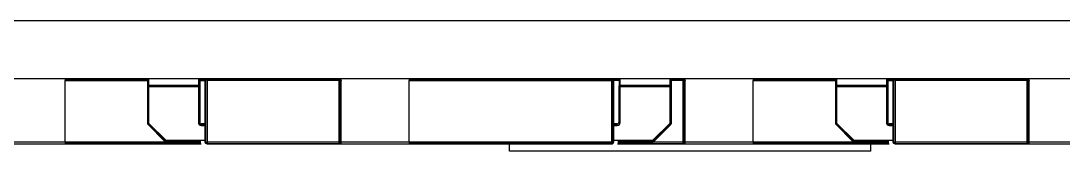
# Model space of a CAD drawing. Header units: millimetres. Extents: x 172 to 597, y 625 to 806.
# Drawn here: x 329.76 to 358.62, y 625.16 to 628.76 of the extents above; entities that cross this region are included whole.
import ezdxf

# ---------------------------------------------------------------- set-up
doc = ezdxf.new("R2010")
doc.units = ezdxf.units.MM

msp = doc.modelspace()

# ---------------------------------------------------------------- linework, layer by layer
at = {"color": 7, "linetype": 'Continuous', "lineweight": 25}
for p, q in [((520.623, 628.762), (175.961, 628.762)), ((520.623, 627.162), (175.961, 627.162)), ((333.264, 627.162), (333.264, 627.102)), ((333.275, 626.965), (333.275, 627.162)), ((334.714, 627.162), (334.714, 627.102)), ((334.714, 627.162), (334.714, 626.905)), ((346.314, 627.162), (346.314, 627.102)), ((346.326, 627.162), (346.326, 626.965)), ((347.764, 627.162), (347.764, 627.102)), ((352.314, 627.162), (352.314, 627.102)), ((352.325, 626.965), (352.325, 627.162)), ((353.764, 627.162), (353.764, 627.102)), ((353.764, 627.162), (353.764, 626.905)), ((330.989, 625.412), (330.989, 627.112)), ((333.264, 626.945), (333.275, 626.945)), ((333.264, 626.945), (333.264, 625.912)), ((333.275, 626.945), (333.304, 626.945)), ((333.275, 626.945), (333.275, 625.916)), ((334.674, 626.973), (333.304, 626.973)), ((334.674, 626.96), (333.304, 626.96)), ((333.304, 626.945), (334.674, 626.945)), ((333.304, 625.928), (333.304, 626.945)), ((334.674, 626.945), (334.674, 625.952)), ((334.674, 626.945), (334.702, 626.945)), ((334.702, 626.945), (334.714, 626.945)), ((334.702, 625.952), (334.702, 626.945)), ((334.714, 627.102), (334.714, 627.102)), ((334.714, 627.102), (334.714, 627.102)), ((334.714, 627.008), (334.714, 627.102)), ((334.714, 627.061), (334.714, 626.923)), ((334.714, 625.952), (334.714, 626.945)), ((334.714, 625.912), (334.714, 626.91)), ((334.714, 626.905), (334.714, 625.912)), ((334.714, 626.895), (334.714, 625.941)), ((334.864, 625.412), (334.864, 627.112)), ((334.878, 625.412), (334.878, 627.112)), ((338.574, 627.112), (334.913, 627.112)), ((334.913, 627.112), (334.913, 625.412)), ((334.913, 627.147), (338.574, 627.147)), ((338.574, 625.412), (338.574, 627.112)), ((338.609, 625.412), (338.609, 627.112)), ((340.514, 627.147), (346.114, 627.147)), ((340.514, 625.412), (340.514, 627.112)), ((340.514, 627.112), (346.114, 627.112)), ((346.114, 627.112), (346.114, 625.412)), ((346.149, 627.147), (346.15, 627.147)), ((346.149, 627.112), (346.149, 625.412)), ((346.164, 627.112), (346.164, 625.412)), ((346.165, 627.112), (346.164, 627.112)), ((346.165, 625.912), (346.165, 627.112)), ((346.314, 626.945), (346.326, 626.945)), ((346.314, 626.945), (346.314, 625.952)), ((346.326, 626.945), (346.354, 626.945)), ((346.326, 626.945), (346.326, 625.952)), ((347.724, 626.973), (346.354, 626.973)), ((347.724, 626.96), (346.354, 626.96)), ((346.354, 626.945), (347.724, 626.945)), ((346.354, 625.952), (346.354, 626.945)), ((347.724, 626.945), (347.752, 626.945)), ((347.724, 626.945), (347.724, 625.928)), ((347.752, 626.945), (347.764, 626.945)), ((347.752, 626.945), (347.752, 625.928)), ((347.764, 627.102), (347.764, 627.102)), ((347.764, 627.102), (347.764, 626.928)), ((347.764, 627.102), (347.764, 627.099)), ((347.764, 627.102), (347.764, 627.102)), ((347.764, 626.952), (347.764, 627.078)), ((347.764, 625.928), (347.764, 626.945)), ((347.764, 626.945), (347.764, 625.912)), ((347.764, 626.928), (347.764, 625.928)), ((347.764, 625.912), (347.764, 626.895)), ((348.099, 625.412), (348.099, 627.112)), ((348.134, 625.412), (348.134, 627.112)), ((350.039, 625.412), (350.039, 627.112)), ((352.314, 626.945), (352.325, 626.945)), ((352.314, 626.945), (352.314, 625.912)), ((352.325, 626.945), (352.325, 625.916)), ((352.325, 626.945), (352.354, 626.945)), ((353.724, 626.973), (352.354, 626.973)), ((353.724, 626.96), (352.354, 626.96)), ((352.354, 626.945), (353.724, 626.945)), ((352.354, 625.928), (352.354, 626.945)), ((353.724, 626.945), (353.724, 625.952)), ((353.724, 626.945), (353.752, 626.945)), ((353.752, 626.945), (353.764, 626.945)), ((353.752, 625.952), (353.752, 626.945)), ((353.764, 627.102), (353.764, 627.102)), ((353.764, 627.008), (353.764, 627.102)), ((353.764, 627.102), (353.764, 627.102)), ((353.764, 627.061), (353.764, 626.923)), ((353.764, 625.952), (353.764, 626.945)), ((353.764, 625.912), (353.764, 626.91)), ((353.764, 626.905), (353.764, 625.912)), ((353.764, 626.895), (353.764, 625.941)), ((353.914, 625.412), (353.914, 627.112)), ((353.928, 625.412), (353.928, 627.112)), ((357.624, 627.112), (353.963, 627.112)), ((353.963, 627.112), (353.963, 625.412)), ((353.963, 627.147), (357.624, 627.147)), ((357.624, 625.412), (357.624, 627.112)), ((357.659, 625.412), (357.659, 627.112)), ((346.164, 626.712), (346.164, 626.712)), ((346.164, 625.412), (346.164, 626.712)), ((346.164, 626.712), (346.164, 625.912)), ((333.264, 625.912), (333.764, 625.412)), ((333.769, 625.423), (333.275, 625.916)), ((333.78, 625.452), (333.304, 625.928)), ((334.674, 625.952), (334.702, 625.952)), ((334.702, 625.952), (334.714, 625.952)), ((334.714, 625.952), (334.714, 625.952)), ((334.725, 625.923), (334.725, 625.923)), ((334.864, 625.912), (334.754, 625.912)), ((346.274, 625.912), (346.164, 625.912)), ((346.274, 625.912), (346.274, 625.912)), ((346.314, 625.952), (346.326, 625.952)), ((346.326, 625.952), (346.354, 625.952)), ((347.724, 625.928), (347.248, 625.452)), ((347.264, 625.412), (347.764, 625.912)), ((347.764, 625.912), (347.264, 625.412)), ((347.744, 625.908), (347.268, 625.432)), ((347.276, 625.423), (347.752, 625.9)), ((347.752, 625.9), (347.276, 625.423)), ((347.752, 625.928), (347.724, 625.928)), ((347.764, 625.928), (347.752, 625.928)), ((347.752, 625.9), (347.752, 625.9)), ((347.761, 625.913), (347.761, 625.913)), ((347.764, 625.928), (347.764, 625.928)), ((347.764, 625.912), (347.764, 625.912)), ((352.314, 625.912), (352.814, 625.412)), ((352.819, 625.423), (352.325, 625.916)), ((352.83, 625.452), (352.354, 625.928)), ((353.724, 625.952), (353.752, 625.952)), ((353.752, 625.952), (353.764, 625.952)), ((353.764, 625.952), (353.764, 625.952)), ((353.775, 625.923), (353.775, 625.923)), ((353.914, 625.912), (353.804, 625.912)), ((330.989, 625.362), (334.748, 625.362)), ((333.764, 625.412), (334.738, 625.412)), ((338.574, 625.412), (334.913, 625.412)), ((334.913, 625.376), (338.574, 625.376)), ((334.913, 625.362), (338.574, 625.362)), ((346.114, 625.412), (340.514, 625.412)), ((346.114, 625.376), (340.514, 625.376)), ((340.514, 625.362), (346.114, 625.362)), ((343.292, 625.162), (343.292, 625.362)), ((353.292, 625.162), (343.292, 625.162)), ((346.28, 625.362), (348.099, 625.362)), ((346.289, 625.412), (347.248, 625.412)), ((347.248, 625.412), (347.248, 625.412)), ((347.248, 625.412), (347.264, 625.412)), ((347.263, 625.415), (347.263, 625.415)), ((347.264, 625.412), (347.263, 625.415)), ((347.264, 625.412), (347.264, 625.412)), ((347.276, 625.423), (347.276, 625.423)), ((350.039, 625.362), (353.798, 625.362)), ((352.814, 625.412), (353.788, 625.412)), ((353.292, 625.162), (353.292, 625.362)), ((357.624, 625.412), (353.963, 625.412)), ((353.963, 625.376), (357.624, 625.376)), ((353.963, 625.362), (357.624, 625.362))]:
    msp.add_line(p, q, dxfattribs=at)
at = {"color": 8, "linetype": 'Continuous', "lineweight": 25}
for p, q in [((333.304, 626.973), (333.304, 627.162)), ((334.674, 627.162), (334.674, 626.973)), ((334.702, 626.965), (334.702, 627.162)), ((334.714, 626.945), (334.714, 627.162)), ((334.714, 627.102), (334.714, 627.162)), ((346.354, 626.973), (346.354, 627.162)), ((347.724, 627.162), (347.724, 626.973)), ((347.752, 627.162), (347.752, 626.965)), ((347.764, 626.945), (347.764, 627.162)), ((347.764, 627.102), (347.764, 627.162)), ((347.764, 627.162), (347.764, 626.945)), ((352.354, 626.973), (352.354, 627.162)), ((353.724, 627.162), (353.724, 626.973)), ((353.752, 626.965), (353.752, 627.162)), ((353.764, 626.945), (353.764, 627.162)), ((353.764, 627.102), (353.764, 627.162)), ((330.989, 627.147), (333.264, 627.147)), ((330.989, 627.112), (333.264, 627.112)), ((334.714, 627.147), (334.878, 627.147)), ((334.714, 627.112), (334.864, 627.112)), ((346.149, 627.147), (346.314, 627.147)), ((346.314, 627.112), (346.165, 627.112)), ((347.764, 627.147), (348.099, 627.147)), ((348.099, 627.112), (347.764, 627.112)), ((347.764, 627.102), (347.764, 627.102)), ((347.764, 627.099), (347.764, 627.102)), ((347.764, 626.895), (347.764, 626.895)), ((350.039, 627.147), (352.314, 627.147)), ((350.039, 627.112), (352.314, 627.112)), ((353.764, 627.147), (353.928, 627.147)), ((353.764, 627.112), (353.914, 627.112)), ((334.864, 625.9), (334.754, 625.9)), ((334.754, 625.872), (334.864, 625.872)), ((346.274, 625.9), (346.164, 625.9)), ((346.164, 625.872), (346.274, 625.872)), ((353.914, 625.9), (353.804, 625.9)), ((353.804, 625.872), (353.914, 625.872)), ((334.864, 625.452), (333.78, 625.452)), ((347.248, 625.452), (346.164, 625.452)), ((353.914, 625.452), (352.83, 625.452)), ((333.763, 625.412), (330.989, 625.412)), ((334.743, 625.376), (330.989, 625.376)), ((333.769, 625.423), (334.739, 625.423)), ((346.285, 625.376), (348.099, 625.376)), ((347.248, 625.423), (346.289, 625.423)), ((348.099, 625.412), (347.265, 625.412)), ((352.813, 625.412), (350.039, 625.412)), ((353.793, 625.376), (350.039, 625.376)), ((352.819, 625.423), (353.789, 625.423))]:
    msp.add_line(p, q, dxfattribs=at)
at = {"color": 7, "linetype": 'Continuous', "lineweight": 25, "flags": 128}
for points in [[(333.304, 626.96), (333.304, 626.962), (333.304, 626.964), (333.304, 626.966), (333.304, 626.967), (333.304, 626.969), (333.304, 626.97), (333.304, 626.972), (333.304, 626.973)], [(333.304, 626.945), (333.304, 626.947), (333.304, 626.949), (333.304, 626.951), (333.304, 626.953), (333.304, 626.955), (333.304, 626.957), (333.304, 626.959), (333.304, 626.96)], [(334.674, 626.973), (334.674, 626.972), (334.674, 626.97), (334.674, 626.969), (334.674, 626.967), (334.674, 626.966), (334.674, 626.964), (334.674, 626.962), (334.674, 626.96)], [(334.674, 626.96), (334.674, 626.959), (334.674, 626.957), (334.674, 626.955), (334.674, 626.953), (334.674, 626.951), (334.674, 626.949), (334.674, 626.947), (334.674, 626.945)], [(334.714, 626.923), (334.714, 626.922), (334.714, 626.92), (334.714, 626.919), (334.714, 626.917), (334.714, 626.916), (334.714, 626.914), (334.714, 626.912), (334.714, 626.91)], [(334.714, 626.91), (334.714, 626.909), (334.714, 626.907), (334.714, 626.905), (334.714, 626.903), (334.714, 626.901), (334.714, 626.899), (334.714, 626.897), (334.714, 626.895)], [(334.913, 627.112), (334.909, 627.116), (334.905, 627.12), (334.901, 627.124), (334.897, 627.128), (334.894, 627.132), (334.89, 627.135), (334.887, 627.138), (334.885, 627.141)], [(338.624, 625.412), (338.624, 626.364), (338.624, 627.112)], [(346.114, 627.112), (346.118, 627.116), (346.122, 627.12), (346.126, 627.124), (346.13, 627.128), (346.134, 627.132), (346.137, 627.135), (346.14, 627.138), (346.143, 627.141)], [(346.354, 626.96), (346.354, 626.962), (346.354, 626.964), (346.354, 626.966), (346.354, 626.967), (346.354, 626.969), (346.354, 626.97), (346.354, 626.972), (346.354, 626.973)], [(346.354, 626.945), (346.354, 626.947), (346.354, 626.949), (346.354, 626.951), (346.354, 626.953), (346.354, 626.955), (346.354, 626.957), (346.354, 626.959), (346.354, 626.96)], [(347.724, 626.973), (347.724, 626.972), (347.724, 626.97), (347.724, 626.969), (347.724, 626.967), (347.724, 626.966), (347.724, 626.964), (347.724, 626.962), (347.724, 626.96)], [(347.724, 626.96), (347.724, 626.959), (347.724, 626.957), (347.724, 626.955), (347.724, 626.953), (347.724, 626.951), (347.724, 626.949), (347.724, 626.947), (347.724, 626.945)], [(347.764, 626.895), (347.764, 626.903), (347.764, 626.911), (347.764, 626.918), (347.764, 626.926), (347.764, 626.933), (347.764, 626.94), (347.764, 626.946), (347.764, 626.952)], [(348.149, 625.412), (348.149, 626.364), (348.149, 627.112)], [(352.354, 626.96), (352.354, 626.962), (352.354, 626.964), (352.354, 626.966), (352.354, 626.967), (352.354, 626.969), (352.354, 626.97), (352.354, 626.972), (352.354, 626.973)], [(352.354, 626.945), (352.354, 626.947), (352.354, 626.949), (352.354, 626.951), (352.354, 626.953), (352.354, 626.955), (352.354, 626.957), (352.354, 626.959), (352.354, 626.96)], [(353.724, 626.973), (353.724, 626.972), (353.724, 626.97), (353.724, 626.969), (353.724, 626.967), (353.724, 626.966), (353.724, 626.964), (353.724, 626.962), (353.724, 626.96)], [(353.724, 626.96), (353.724, 626.959), (353.724, 626.957), (353.724, 626.955), (353.724, 626.953), (353.724, 626.951), (353.724, 626.949), (353.724, 626.947), (353.724, 626.945)], [(353.764, 626.923), (353.764, 626.922), (353.764, 626.92), (353.764, 626.919), (353.764, 626.917), (353.764, 626.916), (353.764, 626.914), (353.764, 626.912), (353.764, 626.91)], [(353.764, 626.91), (353.764, 626.909), (353.764, 626.907), (353.764, 626.905), (353.764, 626.903), (353.764, 626.901), (353.764, 626.899), (353.764, 626.897), (353.764, 626.895)], [(353.963, 627.112), (353.959, 627.116), (353.955, 627.12), (353.951, 627.124), (353.947, 627.128), (353.944, 627.132), (353.94, 627.135), (353.937, 627.138), (353.935, 627.141)], [(357.674, 625.412), (357.674, 626.364), (357.674, 627.112)], [(334.754, 625.9), (334.754, 625.897), (334.754, 625.894), (334.754, 625.891), (334.754, 625.887), (334.754, 625.883), (334.754, 625.879), (334.754, 625.876), (334.754, 625.872)], [(346.274, 625.872), (346.274, 625.876), (346.274, 625.879), (346.274, 625.883), (346.274, 625.887), (346.274, 625.891), (346.274, 625.894), (346.274, 625.897), (346.274, 625.9)], [(347.724, 625.928), (347.727, 625.925), (347.73, 625.923), (347.732, 625.92), (347.735, 625.917), (347.737, 625.915), (347.74, 625.913), (347.742, 625.91), (347.744, 625.908)], [(347.744, 625.908), (347.746, 625.906), (347.748, 625.905), (347.749, 625.903), (347.75, 625.902), (347.751, 625.901), (347.752, 625.9), (347.752, 625.9), (347.752, 625.9)], [(353.804, 625.9), (353.804, 625.897), (353.804, 625.894), (353.804, 625.891), (353.804, 625.887), (353.804, 625.883), (353.804, 625.879), (353.804, 625.876), (353.804, 625.872)], [(347.268, 625.432), (347.265, 625.434), (347.263, 625.436), (347.261, 625.438), (347.258, 625.441), (347.256, 625.443), (347.253, 625.446), (347.25, 625.449), (347.248, 625.452)], [(347.248, 625.452), (347.25, 625.447), (347.252, 625.442), (347.254, 625.437), (347.255, 625.433), (347.257, 625.429), (347.259, 625.425), (347.26, 625.422), (347.261, 625.419)], [(347.248, 625.452), (347.248, 625.448), (347.248, 625.444), (347.248, 625.44), (347.248, 625.436), (347.248, 625.433), (347.248, 625.429), (347.248, 625.426), (347.248, 625.423)], [(347.273, 625.426), (347.272, 625.427), (347.272, 625.427), (347.271, 625.428), (347.27, 625.429), (347.27, 625.429), (347.269, 625.43), (347.268, 625.431), (347.268, 625.432)], [(347.248, 625.423), (347.248, 625.422), (347.248, 625.421), (347.248, 625.42), (347.248, 625.419), (347.248, 625.418), (347.248, 625.417), (347.248, 625.417), (347.248, 625.416)]]:
    msp.add_lwpolyline(points, dxfattribs=at)
at = {"color": 8, "linetype": 'Continuous', "lineweight": 25, "flags": 128}
for points in [[(347.764, 627.098), (347.764, 627.098), (347.764, 627.102)], [(347.764, 627.078), (347.764, 627.075), (347.764, 627.075)], [(347.764, 626.948), (347.764, 626.949), (347.764, 626.952)]]:
    msp.add_lwpolyline(points, dxfattribs=at)
at = {"color": 7, "linetype": 'Continuous', "lineweight": 25}
for centre, radius, start, end in [((333.289, 626.944), 0.025, 122.0784, 177.2146), ((333.303, 626.924), 0.0495, 88.9984, 123.6531), ((334.675, 626.924), 0.0495, 56.3519, 90.9999), ((334.689, 626.944), 0.0251, 2.8088, 57.9289), ((334.925, 627.1), 0.0572, 134.5101, 167.9429), ((340.914, 633.172), 8.528, 224.9463, 225.0079), ((334.925, 627.1), 0.0572, 102.0479, 135.4944), ((338.575, 627.081), 0.0659, 64.7745, 90.4684), ((338.586, 627.143), 0.0174, 351.691, 51.8998), ((338.52, 627.143), 0.0823, 337.3976, 357.8999), ((346.102, 627.1), 0.0573, 44.5098, 77.9376), ((346.103, 627.1), 0.0572, 12.0531, 45.4946), ((346.339, 626.944), 0.025, 122.0784, 177.2146), ((346.353, 626.924), 0.0495, 88.9984, 123.6531), ((347.725, 626.924), 0.0495, 56.3519, 90.9999), ((347.739, 626.944), 0.0251, 2.8088, 57.9289), ((328.48, 627.082), 19.284, 359.99, 0.0596), ((348.1, 627.081), 0.0659, 64.7745, 90.4684), ((348.111, 627.143), 0.0174, 351.691, 51.8998), ((348.045, 627.143), 0.0823, 337.3976, 357.8999), ((352.339, 626.944), 0.025, 122.0784, 177.2146), ((352.353, 626.924), 0.0495, 88.9984, 123.6531), ((353.725, 626.924), 0.0495, 56.3519, 90.9999), ((353.739, 626.944), 0.0251, 2.8088, 57.9289), ((353.975, 627.1), 0.0572, 134.5101, 167.9429), ((359.964, 633.172), 8.528, 224.9463, 225.0079), ((353.975, 627.1), 0.0572, 102.0479, 135.4944), ((357.625, 627.081), 0.0659, 64.7745, 90.4684), ((357.636, 627.143), 0.0174, 351.691, 51.8998), ((357.57, 627.143), 0.0823, 337.3976, 357.8999), ((334.754, 625.952), 0.08, 180, 270), ((334.754, 625.952), 0.04, 180, 225), ((334.754, 625.952), 0.04, 180, 225), ((334.754, 625.952), 0.04, 225, 270), ((334.754, 625.952), 0.04, 225, 270), ((344.396, 625.902), 9.642, 179.9404, 180.01), ((346.274, 625.952), 0.08, 270, 0), ((346.274, 625.952), 0.04, 270, 315), ((355.916, 625.902), 9.642, 179.9404, 180.01), ((346.274, 625.952), 0.04, 315, 0), ((347.724, 625.928), 0.04, 315, 337.5), ((347.724, 625.928), 0.04, 315, 337.5), ((347.724, 625.928), 0.04, 337.5, 0), ((347.724, 625.928), 0.04, 337.5, 0), ((353.804, 625.952), 0.08, 180, 270), ((353.804, 625.952), 0.04, 180, 225), ((353.804, 625.952), 0.04, 180, 225), ((353.804, 625.952), 0.04, 225, 270), ((353.804, 625.952), 0.04, 225, 270), ((363.446, 625.902), 9.642, 179.9404, 180.01), ((334.897, 625.414), 0.0339, 184.4034, 247.9953), ((334.901, 625.38), 0.0167, 171.5281, 233.1122), ((334.966, 625.38), 0.0813, 156.8233, 177.7827), ((334.913, 625.441), 0.0651, 244.1889, 270.4772), ((338.575, 625.443), 0.0659, 269.5316, 295.2255), ((338.52, 625.38), 0.0825, 2.1142, 22.6812), ((338.586, 625.381), 0.0174, 308.1093, 8.3068), ((346.114, 625.441), 0.0651, 269.5238, 295.8081), ((346.061, 625.38), 0.0817, 2.2627, 23.3367), ((346.126, 625.38), 0.0167, 306.9008, 8.5022), ((346.13, 625.414), 0.034, 292.0013, 355.5733), ((347.244, 625.461), 0.0449, 274.8087, 292.5479), ((349.371, 625.415), 2.123, 179.9865, 180.1005), ((347.248, 625.452), 0.04, 270, 292.5), ((347.248, 625.452), 0.04, 270, 292.5), ((347.244, 625.461), 0.0449, 292.4523, 310.1906), ((349.85, 626.491), 2.802, 202.4882, 202.5868), ((347.248, 625.452), 0.04, 292.5, 315), ((347.248, 625.452), 0.04, 292.5, 315), ((349.4, 627.553), 3.008, 224.9905, 225.071), ((348.1, 625.443), 0.0659, 269.5316, 295.2255), ((348.045, 625.38), 0.0825, 2.1142, 22.6812), ((348.111, 625.381), 0.0174, 308.1093, 8.3068), ((353.947, 625.414), 0.0339, 184.4034, 247.9953), ((353.951, 625.38), 0.0167, 171.5281, 233.1122), ((354.016, 625.38), 0.0813, 156.8233, 177.7827), ((353.963, 625.441), 0.0651, 244.1889, 270.4772), ((357.625, 625.443), 0.0659, 269.5316, 295.2255), ((357.57, 625.38), 0.0825, 2.1142, 22.6812), ((357.636, 625.381), 0.0174, 308.1093, 8.3068)]:
    msp.add_arc(centre, radius, start, end, dxfattribs=at)
for points, knots in [([(334.913, 627.162), (334.913, 627.161), (334.913, 627.161), (334.913, 627.158), (334.913, 627.156)], [0, 0, 0, 0, 0.55974, 1, 1, 1, 1]), ([(338.574, 627.162), (338.578, 627.161), (338.586, 627.161), (338.593, 627.158), (338.596, 627.156)], [0, 0, 0, 0, 0.559746, 1, 1, 1, 1]), ([(346.114, 627.156), (346.114, 627.158), (346.114, 627.161), (346.114, 627.161), (346.114, 627.162)], [0, 0, 0, 0, 0.55974, 1, 1, 1, 1]), ([(348.099, 627.162), (348.103, 627.161), (348.111, 627.161), (348.118, 627.158), (348.121, 627.156)], [0, 0, 0, 0, 0.559746, 1, 1, 1, 1]), ([(353.963, 627.162), (353.963, 627.161), (353.963, 627.161), (353.963, 627.158), (353.963, 627.156)], [0, 0, 0, 0, 0.55974, 1, 1, 1, 1]), ([(357.624, 627.162), (357.628, 627.161), (357.636, 627.161), (357.643, 627.158), (357.646, 627.156)], [0, 0, 0, 0, 0.559746, 1, 1, 1, 1]), ([(334.702, 627.073), (334.705, 627.077), (334.712, 627.086), (334.713, 627.096), (334.714, 627.102)], [0, 0, 0, 0, 0.3898859, 1, 1, 1, 1]), ([(334.714, 627.102), (334.714, 627.097), (334.714, 627.089), (334.714, 627.076), (334.714, 627.065), (334.714, 627.061)], [0, 0, 0, 0, 0.542423, 0.792924, 1, 1, 1, 1]), ([(334.714, 626.91), (334.714, 626.917), (334.714, 626.933), (334.714, 626.967), (334.714, 626.991), (334.714, 627.008)], [0, 0, 0, 0, 0.201752, 0.44877, 1, 1, 1, 1]), ([(334.869, 627.112), (334.867, 627.112), (334.864, 627.112), (334.864, 627.112), (334.864, 627.112)], [0, 0, 0, 0, 0.55974, 1, 1, 1, 1]), ([(334.878, 627.112), (334.876, 627.112), (334.872, 627.112), (334.87, 627.112), (334.869, 627.112)], [0, 0, 0, 0, 0.559874, 1, 1, 1, 1]), ([(334.913, 627.156), (334.913, 627.155), (334.913, 627.152), (334.913, 627.149), (334.913, 627.147)], [0, 0, 0, 0, 0.559874, 1, 1, 1, 1]), ([(338.596, 627.112), (338.592, 627.112), (338.585, 627.112), (338.578, 627.112), (338.574, 627.112)], [0, 0, 0, 0, 0.5597408, 1, 1, 1, 1]), ([(338.609, 627.112), (338.607, 627.112), (338.603, 627.112), (338.598, 627.112), (338.596, 627.112)], [0, 0, 0, 0, 0.559883, 1, 1, 1, 1]), ([(346.114, 627.147), (346.114, 627.149), (346.114, 627.153), (346.114, 627.155), (346.114, 627.156)], [0, 0, 0, 0, 0.559874, 1, 1, 1, 1]), ([(346.159, 627.112), (346.157, 627.112), (346.154, 627.112), (346.151, 627.112), (346.149, 627.112)], [0, 0, 0, 0, 0.559874, 1, 1, 1, 1]), ([(346.164, 627.112), (346.164, 627.112), (346.163, 627.112), (346.16, 627.112), (346.159, 627.112)], [0, 0, 0, 0, 0.55974, 1, 1, 1, 1]), ([(348.121, 627.112), (348.117, 627.112), (348.11, 627.112), (348.103, 627.112), (348.099, 627.112)], [0, 0, 0, 0, 0.5597408, 1, 1, 1, 1]), ([(348.134, 627.112), (348.132, 627.112), (348.128, 627.112), (348.123, 627.112), (348.121, 627.112)], [0, 0, 0, 0, 0.559883, 1, 1, 1, 1]), ([(353.752, 627.073), (353.755, 627.077), (353.762, 627.086), (353.763, 627.096), (353.764, 627.102)], [0, 0, 0, 0, 0.3898859, 1, 1, 1, 1]), ([(353.764, 627.102), (353.764, 627.097), (353.764, 627.089), (353.764, 627.076), (353.764, 627.065), (353.764, 627.061)], [0, 0, 0, 0, 0.542423, 0.792924, 1, 1, 1, 1]), ([(353.764, 626.91), (353.764, 626.917), (353.764, 626.933), (353.764, 626.967), (353.764, 626.991), (353.764, 627.008)], [0, 0, 0, 0, 0.201752, 0.44877, 1, 1, 1, 1]), ([(353.919, 627.112), (353.917, 627.112), (353.914, 627.112), (353.914, 627.112), (353.914, 627.112)], [0, 0, 0, 0, 0.55974, 1, 1, 1, 1]), ([(353.928, 627.112), (353.926, 627.112), (353.922, 627.112), (353.92, 627.112), (353.919, 627.112)], [0, 0, 0, 0, 0.559874, 1, 1, 1, 1]), ([(353.963, 627.156), (353.963, 627.155), (353.963, 627.152), (353.963, 627.149), (353.963, 627.147)], [0, 0, 0, 0, 0.559874, 1, 1, 1, 1]), ([(357.646, 627.112), (357.642, 627.112), (357.635, 627.112), (357.628, 627.112), (357.624, 627.112)], [0, 0, 0, 0, 0.559741, 1, 1, 1, 1]), ([(357.659, 627.112), (357.657, 627.112), (357.653, 627.112), (357.648, 627.112), (357.646, 627.112)], [0, 0, 0, 0, 0.559883, 1, 1, 1, 1]), ([(333.264, 625.912), (333.264, 625.912), (333.266, 625.912), (333.272, 625.915), (333.275, 625.916)], [0, 0, 0, 0, 0.554193, 1, 1, 1, 1]), ([(333.275, 625.916), (333.28, 625.918), (333.289, 625.922), (333.299, 625.926), (333.304, 625.928)], [0, 0, 0, 0, 0.55524, 1, 1, 1, 1]), ([(334.754, 625.872), (334.744, 625.881), (334.729, 625.896), (334.716, 625.92), (334.714, 625.934), (334.714, 625.941)], [0, 0, 0, 0, 0.504903, 0.750087, 1, 1, 1, 1]), ([(347.76, 625.913), (347.761, 625.913), (347.764, 625.912), (347.764, 625.912), (347.764, 625.912)], [0, 0, 0, 0, 0.210839, 1, 1, 1, 1]), ([(352.314, 625.912), (352.314, 625.912), (352.316, 625.912), (352.322, 625.915), (352.325, 625.916)], [0, 0, 0, 0, 0.554193, 1, 1, 1, 1]), ([(352.325, 625.916), (352.33, 625.918), (352.339, 625.922), (352.349, 625.926), (352.354, 625.928)], [0, 0, 0, 0, 0.55524, 1, 1, 1, 1]), ([(353.804, 625.872), (353.794, 625.881), (353.779, 625.896), (353.766, 625.92), (353.764, 625.934), (353.764, 625.941)], [0, 0, 0, 0, 0.504903, 0.750087, 1, 1, 1, 1]), ([(333.78, 625.452), (333.778, 625.446), (333.773, 625.435), (333.77, 625.427), (333.769, 625.423)], [0, 0, 0, 0, 0.565249, 1, 1, 1, 1]), ([(352.83, 625.452), (352.828, 625.446), (352.823, 625.435), (352.82, 625.427), (352.819, 625.423)], [0, 0, 0, 0, 0.565249, 1, 1, 1, 1]), ([(329.049, 625.362), (329.092, 625.362), (329.177, 625.362), (329.697, 625.362), (330.329, 625.362), (330.769, 625.362), (330.989, 625.362)], [0, 0, 0, 0, 0.279633, 0.559261, 0.779629, 1, 1, 1, 1]), ([(330.989, 625.412), (330.745, 625.412), (330.258, 625.412), (329.64, 625.412), (329.201, 625.412), (329.133, 625.412), (329.099, 625.412)], [0, 0, 0, 0, 0.25, 0.5, 0.75, 1, 1, 1, 1]), ([(333.769, 625.423), (333.767, 625.42), (333.764, 625.413), (333.764, 625.412), (333.764, 625.412)], [0, 0, 0, 0, 0.56529, 1, 1, 1, 1]), ([(334.878, 625.412), (334.88, 625.412), (334.884, 625.412), (334.889, 625.412), (334.891, 625.412)], [0, 0, 0, 0, 0.559874, 1, 1, 1, 1]), ([(334.891, 625.367), (334.889, 625.368), (334.884, 625.371), (334.88, 625.375), (334.878, 625.376)], [0, 0, 0, 0, 0.559874, 1, 1, 1, 1]), ([(334.891, 625.412), (334.895, 625.412), (334.902, 625.412), (334.91, 625.412), (334.913, 625.412)], [0, 0, 0, 0, 0.55974, 1, 1, 1, 1]), ([(334.913, 625.362), (334.909, 625.362), (334.901, 625.362), (334.894, 625.366), (334.891, 625.367)], [0, 0, 0, 0, 0.55974, 1, 1, 1, 1]), ([(338.596, 625.412), (338.593, 625.412), (338.586, 625.412), (338.578, 625.412), (338.574, 625.412)], [0, 0, 0, 0, 0.501901, 1, 1, 1, 1]), ([(338.596, 625.367), (338.592, 625.365), (338.585, 625.362), (338.578, 625.362), (338.574, 625.362)], [0, 0, 0, 0, 0.559746, 1, 1, 1, 1]), ([(338.574, 625.362), (338.617, 625.362), (338.702, 625.362), (339.222, 625.362), (339.854, 625.362), (340.294, 625.362), (340.514, 625.362)], [0, 0, 0, 0, 0.279633, 0.559261, 0.779629, 1, 1, 1, 1]), ([(338.609, 625.412), (338.607, 625.412), (338.603, 625.412), (338.598, 625.412), (338.596, 625.412)], [0, 0, 0, 0, 0.590302, 1, 1, 1, 1]), ([(338.624, 625.412), (338.624, 625.407), (338.623, 625.398), (338.617, 625.385), (338.608, 625.374), (338.6, 625.369), (338.596, 625.367)], [0, 0, 0, 0, 0.25, 0.5, 0.75, 1, 1, 1, 1]), ([(340.514, 625.412), (340.27, 625.412), (339.783, 625.412), (339.165, 625.412), (338.726, 625.412), (338.658, 625.412), (338.624, 625.412)], [0, 0, 0, 0, 0.25, 0.5, 0.75, 1, 1, 1, 1]), ([(346.136, 625.412), (346.133, 625.412), (346.125, 625.412), (346.118, 625.412), (346.114, 625.412)], [0, 0, 0, 0, 0.501914, 1, 1, 1, 1]), ([(346.136, 625.367), (346.132, 625.365), (346.125, 625.362), (346.117, 625.362), (346.114, 625.362)], [0, 0, 0, 0, 0.55974, 1, 1, 1, 1]), ([(346.114, 625.362), (346.118, 625.362), (346.126, 625.362), (346.133, 625.366), (346.136, 625.367)], [0, 0, 0, 0, 0.55974, 1, 1, 1, 1]), ([(346.149, 625.412), (346.147, 625.412), (346.143, 625.412), (346.138, 625.412), (346.136, 625.412)], [0, 0, 0, 0, 0.591822, 1, 1, 1, 1]), ([(346.149, 625.376), (346.147, 625.374), (346.143, 625.371), (346.138, 625.368), (346.136, 625.367)], [0, 0, 0, 0, 0.559874, 1, 1, 1, 1]), ([(346.136, 625.367), (346.139, 625.368), (346.144, 625.371), (346.148, 625.375), (346.149, 625.376)], [0, 0, 0, 0, 0.559874, 1, 1, 1, 1]), ([(346.159, 625.389), (346.158, 625.387), (346.155, 625.382), (346.151, 625.378), (346.15, 625.376)], [0, 0, 0, 0, 0.559874, 1, 1, 1, 1]), ([(346.164, 625.412), (346.164, 625.407), (346.164, 625.4), (346.161, 625.392), (346.159, 625.389)], [0, 0, 0, 0, 0.55974, 1, 1, 1, 1]), ([(348.121, 625.412), (348.118, 625.412), (348.111, 625.412), (348.103, 625.412), (348.099, 625.412)], [0, 0, 0, 0, 0.501901, 1, 1, 1, 1]), ([(348.121, 625.367), (348.117, 625.365), (348.11, 625.362), (348.103, 625.362), (348.099, 625.362)], [0, 0, 0, 0, 0.559746, 1, 1, 1, 1]), ([(348.099, 625.362), (348.142, 625.362), (348.227, 625.362), (348.747, 625.362), (349.379, 625.362), (349.819, 625.362), (350.039, 625.362)], [0, 0, 0, 0, 0.279633, 0.559261, 0.779629, 1, 1, 1, 1]), ([(348.134, 625.412), (348.132, 625.412), (348.128, 625.412), (348.123, 625.412), (348.121, 625.412)], [0, 0, 0, 0, 0.590302, 1, 1, 1, 1]), ([(348.149, 625.412), (348.149, 625.407), (348.148, 625.398), (348.142, 625.385), (348.133, 625.374), (348.125, 625.369), (348.121, 625.367)], [0, 0, 0, 0, 0.25, 0.5, 0.75, 1, 1, 1, 1]), ([(350.039, 625.412), (349.795, 625.412), (349.308, 625.412), (348.69, 625.412), (348.251, 625.412), (348.183, 625.412), (348.149, 625.412)], [0, 0, 0, 0, 0.25, 0.5, 0.75, 1, 1, 1, 1]), ([(352.819, 625.423), (352.817, 625.42), (352.814, 625.413), (352.814, 625.412), (352.814, 625.412)], [0, 0, 0, 0, 0.56529, 1, 1, 1, 1]), ([(353.928, 625.412), (353.93, 625.412), (353.934, 625.412), (353.939, 625.412), (353.941, 625.412)], [0, 0, 0, 0, 0.559874, 1, 1, 1, 1]), ([(353.941, 625.367), (353.939, 625.368), (353.934, 625.371), (353.93, 625.375), (353.928, 625.376)], [0, 0, 0, 0, 0.559874, 1, 1, 1, 1]), ([(353.941, 625.412), (353.945, 625.412), (353.952, 625.412), (353.96, 625.412), (353.963, 625.412)], [0, 0, 0, 0, 0.55974, 1, 1, 1, 1]), ([(353.963, 625.362), (353.959, 625.362), (353.951, 625.362), (353.944, 625.366), (353.941, 625.367)], [0, 0, 0, 0, 0.55974, 1, 1, 1, 1]), ([(357.646, 625.412), (357.643, 625.412), (357.636, 625.412), (357.628, 625.412), (357.624, 625.412)], [0, 0, 0, 0, 0.501901, 1, 1, 1, 1]), ([(357.646, 625.367), (357.642, 625.365), (357.635, 625.362), (357.628, 625.362), (357.624, 625.362)], [0, 0, 0, 0, 0.5597458, 1, 1, 1, 1]), ([(357.624, 625.362), (357.667, 625.362), (357.752, 625.362), (358.272, 625.362), (358.904, 625.362), (359.344, 625.362), (359.564, 625.362)], [0, 0, 0, 0, 0.279633, 0.559261, 0.779629, 1, 1, 1, 1]), ([(357.659, 625.412), (357.657, 625.412), (357.653, 625.412), (357.648, 625.412), (357.646, 625.412)], [0, 0, 0, 0, 0.590302, 1, 1, 1, 1]), ([(357.674, 625.412), (357.674, 625.407), (357.673, 625.398), (357.667, 625.385), (357.658, 625.374), (357.65, 625.369), (357.646, 625.367)], [0, 0, 0, 0, 0.25, 0.5, 0.75, 1, 1, 1, 1]), ([(359.564, 625.412), (359.32, 625.412), (358.833, 625.412), (358.215, 625.412), (357.776, 625.412), (357.708, 625.412), (357.674, 625.412)], [0, 0, 0, 0, 0.25, 0.5, 0.75, 1, 1, 1, 1])]:
    msp.add_open_spline(points, degree=3, knots=knots, dxfattribs=at)
for points in [[(330.989, 627.147), (330.989, 627.145), (330.989, 627.14), (330.989, 627.131), (330.989, 627.121), (330.989, 627.115), (330.989, 627.112)], [(334.864, 627.112), (334.864, 627.115), (334.864, 627.121), (334.867, 627.131), (334.872, 627.14), (334.876, 627.145), (334.878, 627.147)], [(334.913, 627.147), (334.913, 627.145), (334.913, 627.14), (334.913, 627.131), (334.913, 627.121), (334.913, 627.115), (334.913, 627.112)], [(338.574, 627.112), (338.574, 627.115), (338.574, 627.121), (338.574, 627.131), (338.574, 627.139), (338.574, 627.144), (338.574, 627.147)], [(338.596, 627.156), (338.6, 627.154), (338.608, 627.149), (338.617, 627.138), (338.623, 627.126), (338.624, 627.116), (338.624, 627.112)], [(340.514, 627.147), (340.514, 627.145), (340.514, 627.14), (340.514, 627.131), (340.514, 627.121), (340.514, 627.115), (340.514, 627.112)], [(346.114, 627.112), (346.114, 627.115), (346.114, 627.121), (346.114, 627.131), (346.114, 627.14), (346.114, 627.145), (346.114, 627.147)], [(346.149, 627.147), (346.151, 627.145), (346.156, 627.14), (346.16, 627.131), (346.163, 627.121), (346.164, 627.115), (346.164, 627.112)], [(346.165, 627.112), (346.164, 627.115), (346.164, 627.121), (346.161, 627.131), (346.156, 627.14), (346.152, 627.145), (346.15, 627.147)], [(348.099, 627.112), (348.099, 627.115), (348.099, 627.121), (348.099, 627.131), (348.099, 627.139), (348.099, 627.144), (348.099, 627.147)], [(348.121, 627.156), (348.125, 627.154), (348.133, 627.149), (348.142, 627.138), (348.148, 627.126), (348.149, 627.116), (348.149, 627.112)], [(350.039, 627.147), (350.039, 627.145), (350.039, 627.14), (350.039, 627.131), (350.039, 627.121), (350.039, 627.115), (350.039, 627.112)], [(353.914, 627.112), (353.914, 627.115), (353.914, 627.121), (353.917, 627.131), (353.922, 627.14), (353.926, 627.145), (353.928, 627.147)], [(353.963, 627.147), (353.963, 627.145), (353.963, 627.14), (353.963, 627.131), (353.963, 627.121), (353.963, 627.115), (353.963, 627.112)], [(357.624, 627.112), (357.624, 627.115), (357.624, 627.121), (357.624, 627.131), (357.624, 627.139), (357.624, 627.144), (357.624, 627.147)], [(357.646, 627.156), (357.65, 627.154), (357.658, 627.149), (357.667, 627.138), (357.673, 627.126), (357.674, 627.116), (357.674, 627.112)], [(330.989, 625.412), (330.989, 625.408), (330.989, 625.402), (330.989, 625.392), (330.989, 625.384), (330.989, 625.379), (330.989, 625.376)], [(330.989, 625.376), (330.989, 625.374), (330.989, 625.37), (330.989, 625.365), (330.989, 625.362), (330.989, 625.362), (330.989, 625.362)], [(334.864, 625.412), (334.864, 625.412), (334.864, 625.412), (334.867, 625.412), (334.872, 625.412), (334.876, 625.412), (334.878, 625.412)], [(334.878, 625.376), (334.876, 625.379), (334.872, 625.384), (334.867, 625.392), (334.864, 625.402), (334.864, 625.408), (334.864, 625.412)], [(334.913, 625.412), (334.913, 625.408), (334.913, 625.402), (334.913, 625.392), (334.913, 625.384), (334.913, 625.379), (334.913, 625.376)], [(334.913, 625.376), (334.913, 625.374), (334.913, 625.37), (334.913, 625.365), (334.913, 625.362), (334.913, 625.362), (334.913, 625.362)], [(338.574, 625.377), (338.574, 625.379), (338.574, 625.384), (338.574, 625.393), (338.574, 625.402), (338.574, 625.408), (338.574, 625.412)], [(338.574, 625.362), (338.574, 625.362), (338.574, 625.362), (338.574, 625.365), (338.574, 625.37), (338.574, 625.374), (338.574, 625.377)], [(338.624, 625.412), (338.624, 625.412), (338.623, 625.412), (338.62, 625.412), (338.616, 625.412), (338.611, 625.412), (338.609, 625.412)], [(340.514, 625.412), (340.514, 625.408), (340.514, 625.402), (340.514, 625.392), (340.514, 625.384), (340.514, 625.379), (340.514, 625.376)], [(340.514, 625.376), (340.514, 625.374), (340.514, 625.37), (340.514, 625.365), (340.514, 625.362), (340.514, 625.362), (340.514, 625.362)], [(346.114, 625.376), (346.114, 625.379), (346.114, 625.384), (346.114, 625.392), (346.114, 625.402), (346.114, 625.408), (346.114, 625.412)], [(346.114, 625.362), (346.114, 625.362), (346.114, 625.362), (346.114, 625.365), (346.114, 625.37), (346.114, 625.374), (346.114, 625.376)], [(346.164, 625.412), (346.164, 625.412), (346.163, 625.412), (346.16, 625.412), (346.156, 625.412), (346.151, 625.412), (346.149, 625.412)], [(346.164, 625.412), (346.164, 625.408), (346.163, 625.402), (346.16, 625.392), (346.156, 625.384), (346.151, 625.379), (346.149, 625.376)], [(346.149, 625.376), (346.152, 625.379), (346.156, 625.384), (346.161, 625.392), (346.164, 625.402), (346.164, 625.408), (346.164, 625.412)], [(348.099, 625.377), (348.099, 625.379), (348.099, 625.384), (348.099, 625.393), (348.099, 625.402), (348.099, 625.408), (348.099, 625.412)], [(348.099, 625.362), (348.099, 625.362), (348.099, 625.362), (348.099, 625.365), (348.099, 625.37), (348.099, 625.374), (348.099, 625.377)], [(348.149, 625.412), (348.149, 625.412), (348.148, 625.412), (348.145, 625.412), (348.141, 625.412), (348.136, 625.412), (348.134, 625.412)], [(350.039, 625.412), (350.039, 625.408), (350.039, 625.402), (350.039, 625.392), (350.039, 625.384), (350.039, 625.379), (350.039, 625.376)], [(350.039, 625.376), (350.039, 625.374), (350.039, 625.37), (350.039, 625.365), (350.039, 625.362), (350.039, 625.362), (350.039, 625.362)], [(353.914, 625.412), (353.914, 625.412), (353.914, 625.412), (353.917, 625.412), (353.922, 625.412), (353.926, 625.412), (353.928, 625.412)], [(353.928, 625.376), (353.926, 625.379), (353.922, 625.384), (353.917, 625.392), (353.914, 625.402), (353.914, 625.408), (353.914, 625.412)], [(353.963, 625.412), (353.963, 625.408), (353.963, 625.402), (353.963, 625.392), (353.963, 625.384), (353.963, 625.379), (353.963, 625.376)], [(353.963, 625.376), (353.963, 625.374), (353.963, 625.37), (353.963, 625.365), (353.963, 625.362), (353.963, 625.362), (353.963, 625.362)], [(357.624, 625.377), (357.624, 625.379), (357.624, 625.384), (357.624, 625.393), (357.624, 625.402), (357.624, 625.408), (357.624, 625.412)], [(357.624, 625.362), (357.624, 625.362), (357.624, 625.362), (357.624, 625.365), (357.624, 625.37), (357.624, 625.374), (357.624, 625.377)], [(357.674, 625.412), (357.674, 625.412), (357.673, 625.412), (357.67, 625.412), (357.666, 625.412), (357.661, 625.412), (357.659, 625.412)]]:
    msp.add_open_spline(points, degree=3, dxfattribs=at)

doc.saveas('drawing.dxf')
